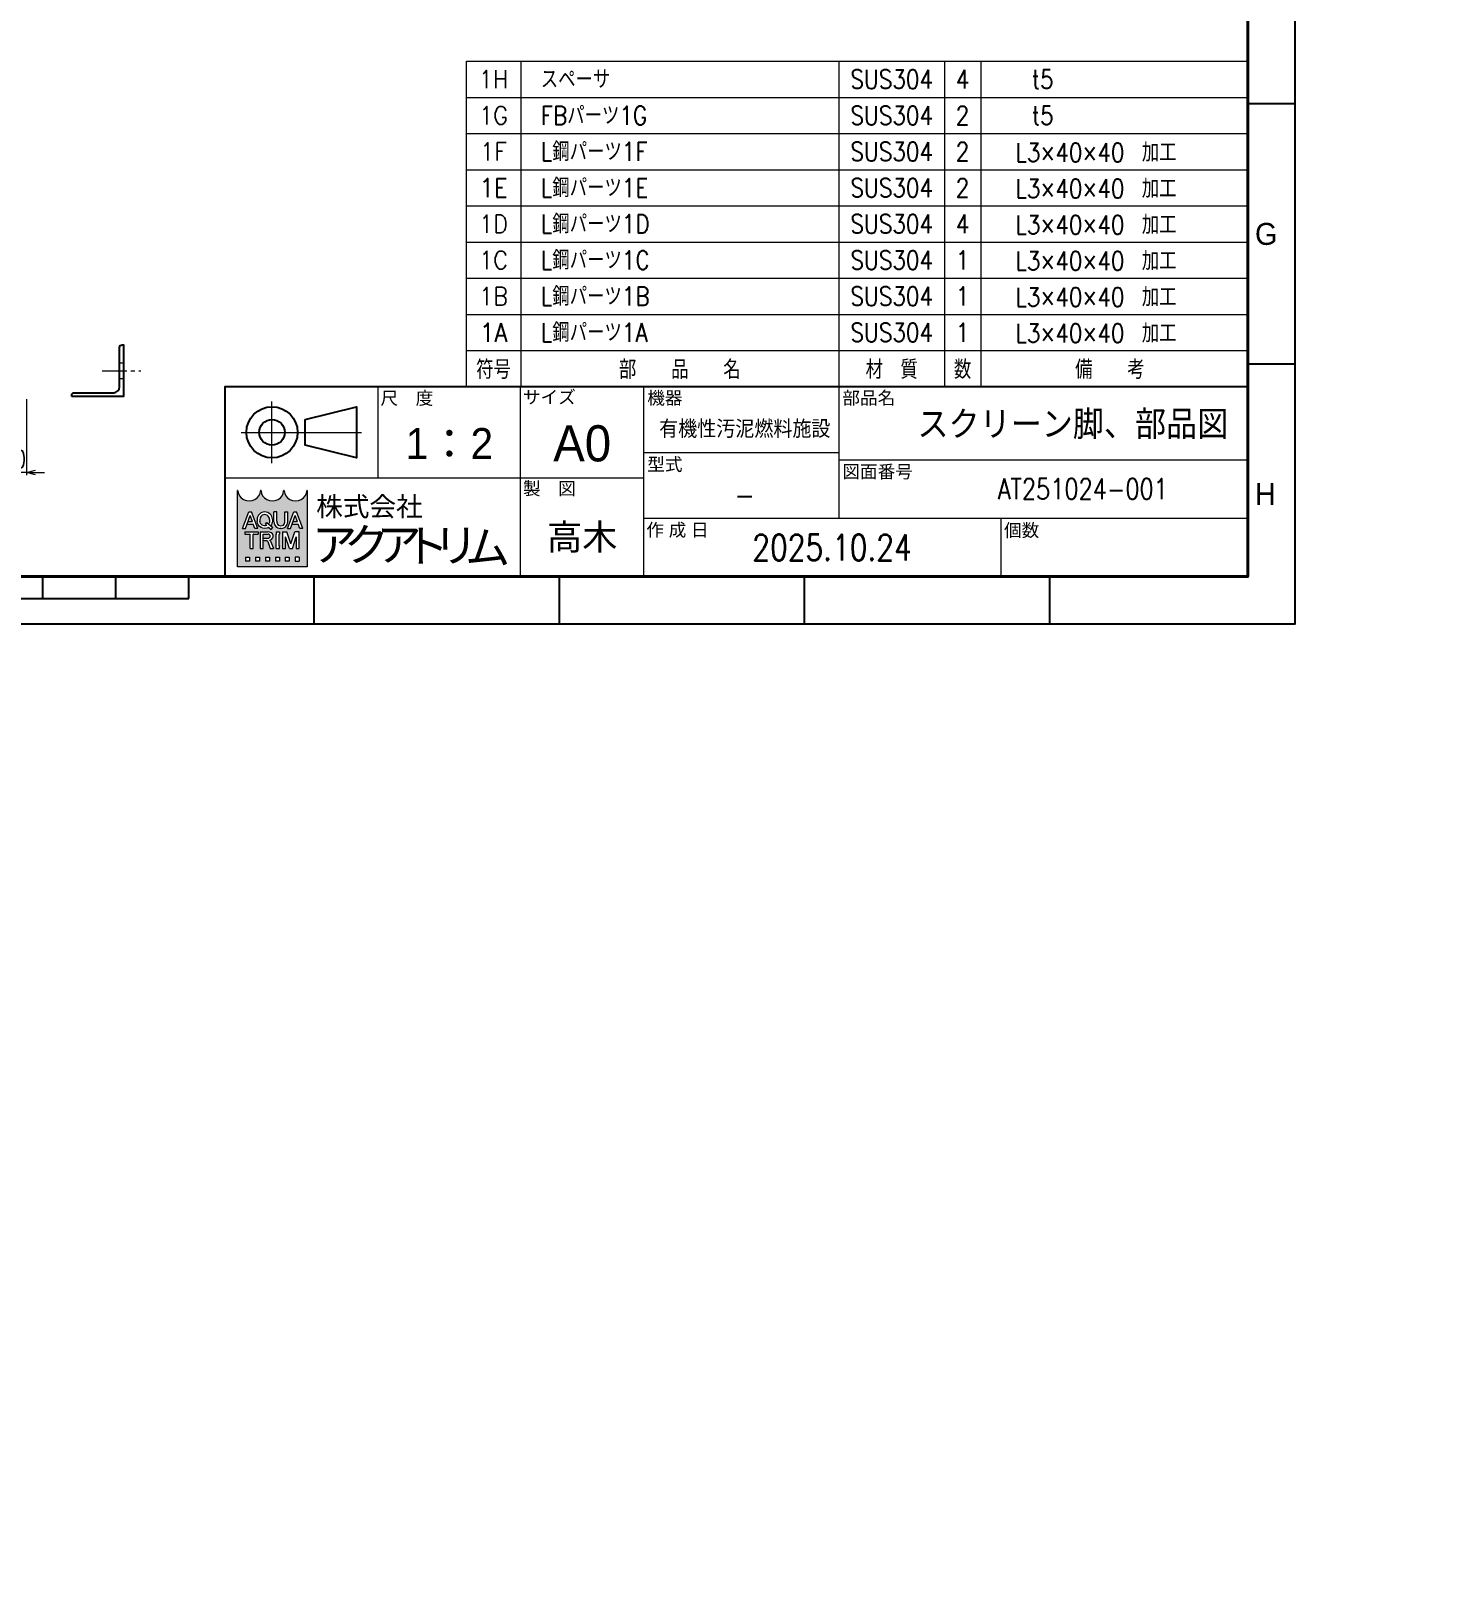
# Model space of a CAD drawing. Header units: millimetres. Extents: x 0 to 10987, y 0 to 7892.
# Drawn here: x 5423 to 6512, y 0 to 1196 of the extents above; entities that cross this region are included whole.
import ezdxf
from ezdxf import colors
from ezdxf.entities.mleader import LeaderData, LeaderLine
from ezdxf.enums import TextEntityAlignment as Align
from ezdxf.math import Vec2, Vec3

# ---------------------------------------------------------------- set-up
doc = ezdxf.new("R2010")
doc.units = ezdxf.units.MM
doc.linetypes.add('CENTER2', pattern=[28.574999999999996, 19.05, -3.174999999999999, 3.174999999999999, -3.174999999999999])
doc.linetypes.add('HIDDEN2', pattern=[4.7624999999999975, 3.174999999999999, -1.587499999999999])
for name, color, linetype, lineweight in [('01_外形線', 7, 'Continuous', 25), ('02_細線', 5, 'Continuous', 13), ('03_かくれ線', 6, 'HIDDEN2', 13), ('04_中心線', 1, 'CENTER2', 9), ('07_寸法線', 3, 'Continuous', 9), ('99_図枠', 7, 'Continuous', 40)]:
    doc.layers.add(name, color=color, linetype=linetype, lineweight=lineweight)
doc.styles.add('KSS_TXT', font='txt.shx', dxfattribs={"bigfont": 'extfont2.shx'})
doc.styles.add('MS_G', font='MS Gothic.ttf')
doc.styles.get("Standard").update_dxf_attribs({"font": 'arial.ttf'})
doc.styles.add('寸法用', font='simplex.shx', dxfattribs={"width": 0.8, "bigfont": '@extfont2.shx'})
doc.styles.add('表題用', font='MS PGothic.ttf')
doc.dimstyles.new('機械製図用', dxfattribs={"dimtxt": 3.5, "dimasz": 3.5, "dimexe": 2, "dimexo": 0, "dimgap": 1.199999999999999, "dimtad": 1, "dimdsep": 46, "dimtxsty": '寸法用', "dimblk": 'OPEN30', "dimcen": 0, "dimclrd": 256, "dimclre": 256, "dimclrt": 7, "dimazin": 2, "dimtm": 1e-09, "dimtfac": 0.75, "dimtmove": 0, "dimatfit": 3, "dimldrblk": 'OPEN30', "dimfxl": 1, "dimlwd": -1, "dimlwe": -1, "dimarcsym": 0})

# ---------------------------------------------------------------- blocks, each defined once
blk = doc.blocks.new('_TagCircle')
at = {"color": 0, "linetype": 'ByBlock', "lineweight": -2, "transparency": 16777216}
blk.add_circle((0, 0), 4, dxfattribs=at)
at = {"color": 0, "transparency": 16777216, "style": '寸法用'}
blk.add_attdef('タグ番号', text='', height=3, dxfattribs=at).set_placement((0, -1.5), align=Align.CENTER)
blk = doc.blocks.new('_None')
blk = doc.blocks.new('_Open30')
at = {"color": 0, "linetype": 'ByBlock', "lineweight": -2}
for p, q in [((-1, 0.26794919), (0, 0)), ((0, 0), (-1, -0.26794919)), ((0, 0), (-1, 0))]:
    blk.add_line(p, q, dxfattribs=at)
blk = doc.blocks.new('*D313')
at = {"layer": '07_寸法線', "transparency": 16777216}
for p, q in [((5399.648407865789, 920.932636308979), (5399.648407865789, 851.6021807563925)), ((5419.648407865778, 910.432636308979), (5419.648407865778, 851.6021807563925)), ((5392.648407865789, 853.6021807563925), (5385.648407865789, 853.6021807563925)), ((5419.648407865778, 853.6021807563925), (5399.648407865789, 853.6021807563925)), ((5426.648407865778, 853.6021807563925), (5433.648407865778, 853.6021807563925))]:
    blk.add_line(p, q, dxfattribs=at)
at = {"layer": 'Defpoints', "color": 0, "transparency": 16777216}
for p in [(5399.648407865789, 922.932636308979), (5419.648407865778, 912.432636308979), (5399.648407865789, 853.6021807563925)]:
    blk.add_point(p, dxfattribs=at)
at = {"layer": '07_寸法線', "transparency": 16777216, "xscale": 7, "yscale": 7, "zscale": 7}
blk.add_blockref('_Open30', (5399.648407865789, 853.6021807563925), dxfattribs=at)
at = {"layer": '07_寸法線', "transparency": 16777216, "xscale": 7, "yscale": 7, "zscale": 7, "rotation": 180}
blk.add_blockref('_Open30', (5419.648407865778, 853.6021807563925), dxfattribs=at)
at = {"layer": '07_寸法線', "color": 7, "transparency": 16777216, "insert": (5409.727369059692, 863.9865584892364), "char_height": 14, "attachment_point": 5, "style": '寸法用'}
blk.add_mtext('20', dxfattribs=at)

msp = doc.modelspace()

# ---------------------------------------------------------------- hatches: boundary and pattern name
at = {"layer": '99_図枠', "lineweight": 5}
h = msp.add_hatch(color=256, dxfattribs=at)
h.dxf.hatch_style = 1
edge = h.paths.add_edge_path()
edge.add_arc((5636.90650000409, 839.4126616483827), 0.2561589359989651, 90, 180)
edge.add_ellipse((5627.940937244126, 839.4126616483827), major_axis=(-8.709403823964816, 0), ratio=0.8823529411764706, start_angle=360, end_angle=540, ccw=False)
edge.add_arc((5618.975374484162, 839.4126616483827), 0.2561589359989651, 3.187317984128254, 180.000000000026)
edge.add_ellipse((5610.009811724198, 839.4126616483827), major_axis=(-8.709403823964816, 0), ratio=0.8823529411764706, start_angle=360, end_angle=540, ccw=False)
edge.add_arc((5601.044248964234, 839.4126616483827), 0.2561589359989651, 3.187317984128254, 180)
edge.add_ellipse((5592.07868620427, 839.4126616483827), major_axis=(-8.709403823964816, 0), ratio=0.8823529411764706, start_angle=360, end_angle=540, ccw=False)
edge.add_arc((5583.113123444309, 839.4126616483827), 0.2561589359989652, 3.187317984128254, 90)
edge.add_line((5583.113123444309, 839.6688205843839), (5583.113123444309, 780.4961063686233))
edge.add_line((5583.113123444309, 780.4961063686223), (5636.90650000409, 780.4961063686223))
edge.add_line((5636.90650000409, 780.4961063686223), (5636.90650000409, 839.6688205843811))
h.paths.add_polyline_path([(5591.787367211691, 823.0660786348908), (5593.911234584964, 823.0660786348908), (5598.740956426303, 810.3196099795805), (5598.740956426303, 810.2581318349421), (5596.441619351212, 810.2581318349421), (5595.239256867993, 813.6347562543542), (5590.510576715864, 813.6347562543542), (5591.203804184064, 815.5815641679455), (5594.546029399789, 815.5815641679455), (5592.849300898328, 820.3465289527794), (5589.256982445448, 810.2581318349421), (5586.957645370352, 810.2581318349421), (5586.957645370352, 810.3196099795805)], flags=16)
edge = h.paths.add_edge_path(flags=16)
edge.add_ellipse((5604.086326928751, 817.4305820429126), major_axis=(-5.8916555279762, 0), ratio=0.9565217391304344, start_angle=180, end_angle=360, ccw=False)
edge.add_line((5609.977982456723, 817.4305820429126), (5609.977982456723, 815.8936284269184))
edge.add_ellipse((5604.086326928751, 815.8936284269203), major_axis=(-5.8916555279762, 0), ratio=0.9565217391304344, start_angle=142.105255317713, end_angle=180, ccw=False)
edge.add_line((5608.735670478105, 812.4322341692659), (5607.08494549874, 813.7924499727915))
edge.add_ellipse((5604.086326928751, 816.0443474345357), major_axis=(3.75679118758396, 0), ratio=0.9950358206786508, start_angle=-37.0427632869818, end_angle=0)
edge.add_line((5607.843113400239, 816.0442023172891), (5607.843113400239, 817.2798630352972))
edge.add_ellipse((5604.086326928751, 817.2798630352972), major_axis=(3.75678647149081, 0), ratio=0.994718262525732, start_angle=360, end_angle=540)
edge.add_line((5600.329540457256, 817.2798630352972), (5600.329540457256, 816.0442156931658))
edge.add_ellipse((5604.086326928751, 816.0443474345357), major_axis=(3.75679118758396, 0), ratio=0.9950358206786508, start_angle=-180, end_angle=-65.75794872216291)
edge.add_line((5605.628836683456, 812.6358386605589), (5604.582882179129, 813.6538028480982))
edge.add_line((5604.582882179129, 813.6538028480954), (5605.717527369743, 814.8586380185934))
edge.add_line((5605.717527369743, 814.858638018597), (5610.461751305629, 810.9493445543822))
edge.add_line((5610.461751305629, 810.9493445543794), (5608.979225238658, 809.3751083425259))
edge.add_line((5608.979225238654, 809.3751083425286), (5607.198273898088, 811.1084004474424))
edge.add_ellipse((5604.086326928751, 815.8936284269203), major_axis=(-5.8916555279762, 0), ratio=0.9565217391304344, start_angle=0, end_angle=121.88362473889401, ccw=False)
edge.add_line((5598.194671400772, 815.8936284269203), (5598.194671400772, 817.4305820429145))
h.paths.add_polyline_path([(5599.121921213162, 807.6965424749524), (5599.121921213162, 805.9034299229588), (5595.279537173181, 805.9034299229588, 0.4142135623730951), (5595.02337823718, 805.6472709869613), (5595.02337823718, 794.8885956750037), (5592.717947813191, 794.8885956750037), (5592.717947813191, 805.6472709869613, 0.4142135623730951), (5592.46178887719, 805.9034299229588), (5588.619404837205, 805.9034299229588), (5588.619404837205, 807.6965424749524)], flags=16)
edge = h.paths.add_edge_path(flags=16)
edge.add_line((5600.581985528792, 807.6965424749524), (5606.473641056768, 807.6965424749524))
edge.add_ellipse((5606.473641056768, 804.3273046312515), major_axis=(-4.13494587587903, 8e-16), ratio=0.8148203011203055, start_angle=111.3869747349855, end_angle=270, ccw=False)
edge.add_arc((5607.10774569256, 799.7612490330121), 1.674818033710892, 22.272952259934925, 58.5531130129101, ccw=False)
edge.add_line((5608.657603452484, 800.3960374781182), (5610.864745868646, 794.9910592494052))
edge.add_line((5610.864745868646, 794.9910592494034), (5610.864745868646, 794.8885956750028))
edge.add_line((5610.864745868646, 794.8885956750037), (5608.380004189457, 794.8885956750037))
edge.add_line((5608.380004189457, 794.8885956750037), (5606.430138952128, 800.3160771502762))
edge.add_arc((5605.479633631319, 799.933431043557), 1.02463574399587, 21.92829786654815, 90)
edge.add_line((5605.479633631319, 800.9580667875507), (5602.964263633581, 800.9580667875507))
edge.add_line((5602.964263633581, 800.9580667875507), (5602.964263633581, 802.7511793395452))
edge.add_line((5602.964263633581, 802.7511793395443), (5606.781031779967, 802.7511793395443))
edge.add_arc((5606.726073325408, 804.3273046312515), 1.577083183248922, 271.9970571044072, 448.0029428955928)
edge.add_line((5606.781031779967, 805.9034299229588), (5602.88741595278, 805.9034299229588))
edge.add_line((5602.887415952784, 805.9034299229588), (5602.887415952784, 794.8885956750028))
edge.add_line((5602.887415952784, 794.8885956750037), (5600.581985528795, 794.8885956750037))
edge.add_line((5600.581985528792, 794.8885956750037), (5600.581985528792, 807.6965424749533))
h.paths.add_polyline_path([(5611.162103796298, 823.0660786348908), (5613.46753422029, 823.0660786348908), (5613.46753422029, 815.8936284269203, 0.175030561155744), (5614.484553857248, 812.9580897663564, 0.2571496110314638), (5618.598329047305, 812.9580897663564, 0.1750305611562702), (5619.615348684263, 815.8936284269275), (5619.615348684263, 823.0660786348908), (5621.920779108255, 823.0660786348908), (5621.920779108255, 815.4302308445494, -0.3793912406243967), (5616.925679856278, 810.2581318349421), (5616.157203048275, 810.2581318349421, -0.3793912406243716), (5611.162103796298, 815.4302308445494)], flags=16)
h.paths.add_polyline_path([(5612.807321822518, 807.6965424749524), (5615.625070118509, 807.6965424749524), (5615.625070118509, 805.9034299229588, 0.4142135623730951), (5615.368911182508, 805.6472709869613), (5615.368911182508, 796.9378671629947, 0.4142135623730951), (5615.625070118509, 796.6817082269972), (5615.625070118509, 794.8885956750037), (5612.807321822518, 794.8885956750037), (5612.807321822518, 796.6817082269972, 0.4142135623730951), (5613.063480758519, 796.9378671629947), (5613.063480758519, 805.6472709869613, 0.4142135623730951), (5612.807321822518, 805.9034299229588)], flags=16)
h.paths.add_polyline_path([(5617.932996667456, 807.6965424749524), (5621.278327182197, 807.6965424749524), (5624.33697006743, 798.3943329620906), (5627.395612952663, 807.6965424749524), (5630.743066371473, 807.6965424749524), (5630.743066371473, 794.8885956750037), (5628.437635947485, 794.8885956750037), (5628.437635947485, 803.8541584349678), (5625.489685279426, 794.8885956750037), (5623.184254855434, 794.8885956750037), (5620.236304187376, 803.8541584349678), (5620.238427091448, 794.8885956750037), (5617.932996667456, 794.8885956750037)], flags=16)
h.paths.add_polyline_path([(5626.62070673543, 823.0660786348908), (5628.744574108703, 823.0660786348908), (5633.574295950042, 810.3196099795805), (5633.574295950042, 810.2581318349421), (5631.27495887495, 810.2581318349421), (5630.072596391728, 813.6347562543542), (5625.343916239603, 813.6347562543542), (5626.037143707803, 815.5815641679455), (5629.379368923524, 815.5815641679455), (5627.682640422063, 820.3465289527794), (5624.090321969183, 810.2581318349421), (5621.790984894087, 810.2581318349421), (5621.790984894087, 810.3196099795805)], flags=16)
h.paths.add_polyline_path([(5589.260937908282, 788.1808744485916), (5592.334845140267, 788.1808744485916), (5592.334845140267, 785.1069672166032), (5589.260937908282, 785.1069672166032)], flags=16)
h.paths.add_polyline_path([(5596.945705988252, 788.1808744485916), (5600.019613220236, 788.1808744485916), (5600.019613220236, 785.1069672166032), (5596.945705988252, 785.1069672166032)], flags=16)
h.paths.add_polyline_path([(5604.630474068217, 788.1808744485916), (5607.704381300209, 788.1808744485916), (5607.704381300209, 785.1069672166032), (5604.630474068217, 785.1069672166032)], flags=16)
h.paths.add_polyline_path([(5612.315242148186, 788.1808744485916), (5615.389149380178, 788.1808744485916), (5615.389149380178, 785.1069672166032), (5612.315242148186, 785.1069672166032)], flags=16)
h.paths.add_polyline_path([(5620.000010228156, 788.1808744485916), (5623.073917460144, 788.1808744485916), (5623.073917460144, 785.1069672166032), (5620.000010228156, 785.1069672166032)], flags=16)
h.paths.add_polyline_path([(5627.684778308125, 788.1808744485916), (5630.758685540113, 788.1808744485916), (5630.758685540113, 785.1069672166032), (5627.684778308125, 785.1069672166032)], flags=16)

# ---------------------------------------------------------------- linework, layer by layer
at = {"layer": '01_外形線'}
msp.add_lwpolyline([(5454.64840786577, 912.432636308979), (5454.64840786577, 913.432636308979, -0.4142135623730951), (5456.64840786577, 915.432636308979), (5487.14840786577, 915.432636308979, 0.4142135623730951), (5491.64840786577, 919.932636308979), (5491.64840786577, 950.432636308979, -0.4142135623730951), (5493.64840786577, 952.432636308979), (5494.64840786577, 952.432636308979), (5494.64840786577, 912.432636308979)], format="xyb", close=True, dxfattribs=at)
at = {"layer": '02_細線'}
for p, q in [((5760.254221049097, 920.0699831893785), (5760.254221049097, 1172.044260998611)), ((5760.254221049097, 1172.044260998611), (6365.078213348646, 1172.044260998611)), ((5802.249930522627, 1172.044260998611), (5802.249930522627, 920.0699831893785)), ((6048.586682130521, 1172.044260998611), (6048.586682130521, 920.0699831893785)), ((6130.354793403625, 1172.044260998611), (6130.354793403625, 920.0699831893785)), ((6158.351933052647, 1172.044260998611), (6158.351933052647, 920.0699831893785)), ((5760.254221049097, 1144.047119354048), (6365.078213348646, 1144.047119354048)), ((5760.254221049097, 1116.049977709501), (6365.078213348646, 1116.049977709501)), ((5760.254221049097, 1088.052836064938), (6365.078213348646, 1088.052836064938)), ((5760.254221049097, 1060.055694420377), (6365.078213348646, 1060.055694420377)), ((5760.254221049097, 1032.058552775814), (6365.078213348646, 1032.058552775814)), ((5760.254221049097, 1004.061411131267), (6365.078213348646, 1004.061411131267)), ((5760.254221049097, 976.0642694867042), (6365.078213348646, 976.0642694867042)), ((5760.254221049097, 948.0671278421419), (6365.078213348646, 948.0671278421419))]:
    msp.add_line(p, q, dxfattribs=at)
at = {"layer": '03_かくれ線', "ltscale": 3}
for p, q in [((5491.64840786577, 938.4326363089863), (5494.64840786577, 938.4326363089863)), ((5491.64840786577, 926.4326363089863), (5494.64840786577, 926.4326363089863))]:
    msp.add_line(p, q, dxfattribs=at)
at = {"layer": '04_中心線'}
msp.add_line((5478.148407865767, 932.4326363089863), (5508.148407865767, 932.4326363089863), dxfattribs=at)
at = {"layer": '99_図枠', "lineweight": 25}
for p, q in [((6401.849641919922, 1139.03394033135), (6365.078213348646, 1139.03394033135)), ((6401.849641919922, 937.6233903321645), (6365.078213348646, 937.6233903321645)), ((5432.271927638129, 756.0128403328981), (5432.271927638129, 772.984268904258)), ((5488.843356209327, 756.0128403328981), (5488.843356209327, 772.984268904258)), ((5545.414784780529, 756.0128403328981), (5545.414784780529, 772.984268904258)), ((5642.321641922994, 736.3772403264684), (5642.321641922994, 772.984268904258)), ((5832.203641922224, 736.2128403329789), (5832.203641922224, 772.984268904258)), ((5832.203641922224, 736.3772403264684), (5832.203641922224, 772.984268904258)), ((6022.085641921458, 736.3772403264684), (6022.085641921458, 772.984268904258)), ((6211.967641920692, 736.3772403264684), (6211.967641920692, 772.984268904258)), ((4979.700499068527, 756.0128403328981), (5545.414784780529, 756.0128403328981))]:
    msp.add_line(p, q, dxfattribs=at)
at = {"layer": '99_図枠', "lineweight": 13}
for p, q in [((5691.878213351363, 849.3556974753756), (5691.878213351363, 920.069983189378)), ((5802.192499065204, 772.984268904258), (5802.192499065204, 920.069983189378)), ((5897.506784779045, 772.984268904258), (5897.506784779045, 920.069983189378)), ((6048.554387076318, 920.069983189378), (6048.554387076318, 818.2414117612188)), ((5609.708213351696, 860.9528403324748), (5609.708213351696, 908.4728403322824)), ((5585.948213351792, 884.712840332375), (5679.008213351415, 884.712840332375)), ((5897.506784779045, 869.1556974752984), (6048.554387076318, 869.1556974752984)), ((6048.554387076318, 863.4985546181761), (6365.078213348646, 863.4985546181761)), ((5897.506784779045, 849.3556974753756), (5573.078213351844, 849.3556974753756)), ((5897.506784779045, 818.2414117612188), (6365.078213348646, 818.2414117612188)), ((6174.049641920803, 818.2414117612188), (6174.049641920803, 772.984268904258))]:
    msp.add_line(p, q, dxfattribs=at)
at = {"layer": '99_図枠', "lineweight": 5}
for p, q in [((5583.113123444309, 780.4961063686223), (5583.113123444309, 839.6688205843839)), ((5636.90650000409, 839.6688205843839), (5636.90650000409, 780.4961063686223)), ((5586.957645370352, 810.3196099795805), (5591.787367211691, 823.0660786348908)), ((5589.256982445448, 810.2581318349421), (5592.849300898328, 820.3465289527794)), ((5590.510576715864, 813.6347562543542), (5591.203804184064, 815.5815641679455)), ((5590.510576715864, 813.6347562543542), (5595.239256867993, 813.6347562543542)), ((5591.203804184064, 815.5815641679455), (5594.546029399789, 815.5815641679455)), ((5591.787367211691, 823.0660786348908), (5593.911234584964, 823.0660786348908)), ((5594.546029399789, 815.5815641679455), (5592.849300898328, 820.3465289527794)), ((5598.740956426303, 810.3196099795805), (5593.911234584964, 823.0660786348908)), ((5596.441619351212, 810.2581318349421), (5595.239256867993, 813.6347562543542)), ((5598.194671400772, 817.4305820429126), (5598.194671400772, 815.8936284269203)), ((5600.329540457256, 817.2798630352972), (5600.329540457256, 816.050300142504)), ((5604.582882179129, 813.6538028480954), (5605.717527369743, 814.858638018597)), ((5604.582882179129, 813.6538028480954), (5605.628836683456, 812.6358386605589)), ((5605.717527369743, 814.858638018597), (5610.461751305629, 810.9493445543794)), ((5607.08494549874, 813.7924499727906), (5608.735670478105, 812.4322341692659)), ((5607.843113400239, 817.2798630352972), (5607.843113400239, 816.050300142504)), ((5609.977982456723, 817.4305820429126), (5609.977982456723, 815.8936284269203)), ((5611.162103796298, 815.4302308445494), (5611.162103796298, 823.0660786348908)), ((5613.46753422029, 823.0660786348908), (5611.162103796298, 823.0660786348908)), ((5613.46753422029, 815.8936284269203), (5613.46753422029, 823.0660786348908)), ((5619.615348684263, 815.8936284269203), (5619.615348684263, 823.0660786348908)), ((5619.615348684263, 823.0660786348908), (5621.920779108255, 823.0660786348908)), ((5621.790984894087, 810.3196099795805), (5626.62070673543, 823.0660786348908)), ((5621.920779108255, 815.4302308445494), (5621.920779108255, 823.0660786348908)), ((5624.090321969183, 810.2581318349421), (5627.682640422063, 820.3465289527794)), ((5625.343916239603, 813.6347562543542), (5626.037143707803, 815.5815641679455)), ((5625.343916239603, 813.6347562543542), (5630.072596391728, 813.6347562543542)), ((5626.037143707803, 815.5815641679455), (5629.379368923524, 815.5815641679455)), ((5626.62070673543, 823.0660786348908), (5628.744574108703, 823.0660786348908)), ((5629.379368923524, 815.5815641679455), (5627.682640422063, 820.3465289527794)), ((5633.574295950042, 810.3196099795805), (5628.744574108703, 823.0660786348908)), ((5631.27495887495, 810.2581318349421), (5630.072596391728, 813.6347562543542)), ((5586.957645370352, 810.2581318349421), (5586.957645370352, 810.3196099795805)), ((5586.957645370352, 810.3196099795805), (5586.957645370352, 810.3196099795805)), ((5586.957645370352, 810.2581318349421), (5586.957645370352, 810.3196099795805)), ((5586.957645370352, 810.2581318349421), (5589.256982445448, 810.2581318349421)), ((5588.619404837205, 807.6965424749524), (5599.121921213162, 807.6965424749524)), ((5588.619404837205, 807.6965424749524), (5588.619404837205, 805.9034299229588)), ((5588.619404837205, 805.9034299229588), (5592.46178887719, 805.9034299229588)), ((5592.717947813191, 794.8885956750037), (5592.717947813191, 805.6472709869613)), ((5595.02337823718, 794.8885956750037), (5595.02337823718, 805.6472709869613)), ((5595.279537173181, 805.9034299229588), (5599.121921213162, 805.9034299229588)), ((5598.740956426303, 810.2581318349421), (5596.441619351212, 810.2581318349421)), ((5598.740956426303, 810.2581318349421), (5598.740956426303, 810.3196099795805)), ((5599.121921213162, 807.6965424749524), (5599.121921213162, 805.9034299229588)), ((5600.581985528792, 807.6965424749524), (5600.581985528792, 794.8885956750037)), ((5600.581985528792, 807.6965424749524), (5606.473641056768, 807.6965424749524)), ((5602.887415952784, 794.8885956750037), (5602.887415952784, 805.9034299229588)), ((5602.887415952784, 805.9034299229588), (5606.781031779967, 805.9034299229588)), ((5602.964263633581, 800.9580667875507), (5602.964263633581, 802.7511793395443)), ((5602.964263633581, 802.7511793395443), (5606.781031779967, 802.7511793395443)), ((5607.198273898091, 811.1084004474415), (5608.979225238654, 809.3751083425286)), ((5608.979225238654, 809.3751083425286), (5610.461751305629, 810.9493445543794)), ((5612.807321822518, 807.6965424749524), (5615.625070118509, 807.6965424749524)), ((5612.807321822518, 807.6965424749524), (5612.807321822518, 805.9034299229588)), ((5613.063480758519, 796.9378671629947), (5613.063480758519, 805.6472709869613)), ((5615.368911182508, 796.9378671629947), (5615.368911182508, 805.6472709869613)), ((5615.625070118509, 807.6965424749524), (5615.625070118509, 805.9034299229588)), ((5616.925679856275, 810.2581318349421), (5616.157203048278, 810.2581318349421)), ((5617.932996667456, 807.6965424749524), (5617.932996667456, 794.8885956750037)), ((5617.932996667456, 807.6965424749524), (5621.278327182197, 807.6965424749524)), ((5620.238427091448, 794.8885956750037), (5620.236304187376, 803.8541584349678)), ((5623.184254855434, 794.8885956750037), (5620.236304187376, 803.8541584349678)), ((5624.33697006743, 798.3943329620906), (5621.278327182197, 807.6965424749524)), ((5621.790984894087, 810.2581318349421), (5621.790984894087, 810.3196099795805)), ((5621.790984894087, 810.3196099795805), (5621.790984894087, 810.3196099795805)), ((5621.790984894087, 810.2581318349421), (5621.790984894087, 810.3196099795805)), ((5621.790984894087, 810.2581318349421), (5624.090321969183, 810.2581318349421)), ((5624.33697006743, 798.3943329620906), (5627.395612952663, 807.6965424749524)), ((5625.489685279426, 794.8885956750037), (5628.437635947485, 803.8541584349678)), ((5630.743066371473, 807.6965424749524), (5627.395612952663, 807.6965424749524)), ((5628.437635947485, 803.8541584349678), (5628.437635947485, 794.8885956750037)), ((5630.743066371473, 794.8885956750037), (5630.743066371473, 807.6965424749524)), ((5633.574295950042, 810.2581318349421), (5631.27495887495, 810.2581318349421)), ((5633.574295950042, 810.2581318349421), (5633.574295950042, 810.3196099795805)), ((5592.717947813191, 794.8885956750037), (5595.02337823718, 794.8885956750037)), ((5600.581985528792, 794.8885956750037), (5602.887415952784, 794.8885956750037)), ((5602.964263633581, 800.9580667875507), (5605.479633631319, 800.9580667875507)), ((5606.430138952128, 800.3160771502753), (5608.380004189457, 794.8885956750037)), ((5608.380004189457, 794.8885956750037), (5610.864745868646, 794.8885956750037)), ((5608.657603452484, 800.3960374781182), (5610.864745868646, 794.9910592494034)), ((5610.864745868646, 794.9910592494034), (5610.864745868646, 794.8885956750037)), ((5612.807321822518, 794.8885956750037), (5612.807321822518, 796.6817082269972)), ((5612.807321822518, 794.8885956750037), (5615.625070118509, 794.8885956750037)), ((5615.625070118509, 794.8885956750037), (5615.625070118509, 796.6817082269972)), ((5617.932996667456, 794.8885956750037), (5620.238427091448, 794.8885956750037)), ((5623.184254855434, 794.8885956750037), (5625.489685279426, 794.8885956750037)), ((5628.437635947485, 794.8885956750037), (5630.743066371473, 794.8885956750037)), ((5636.90650000409, 780.4961063686223), (5583.113123444309, 780.4961063686223)), ((5589.260937908282, 788.1808744485916), (5592.334845140267, 788.1808744485916)), ((5589.260937908282, 788.1808744485916), (5589.260937908282, 785.1069672166032)), ((5592.334845140267, 785.1069672166032), (5589.260937908282, 785.1069672166032)), ((5592.334845140267, 788.1808744485916), (5592.334845140267, 785.1069672166032)), ((5596.945705988252, 788.1808744485916), (5600.019613220236, 788.1808744485916)), ((5596.945705988252, 788.1808744485916), (5596.945705988252, 785.1069672166032)), ((5600.019613220236, 785.1069672166032), (5596.945705988252, 785.1069672166032)), ((5600.019613220236, 788.1808744485916), (5600.019613220236, 785.1069672166032)), ((5604.630474068217, 788.1808744485916), (5607.704381300209, 788.1808744485916)), ((5604.630474068217, 788.1808744485916), (5604.630474068217, 785.1069672166032)), ((5607.704381300209, 785.1069672166032), (5604.630474068217, 785.1069672166032)), ((5607.704381300209, 788.1808744485916), (5607.704381300209, 785.1069672166032)), ((5612.315242148186, 788.1808744485916), (5615.389149380178, 788.1808744485916)), ((5612.315242148186, 788.1808744485916), (5612.315242148186, 785.1069672166032)), ((5615.389149380178, 785.1069672166032), (5612.315242148186, 785.1069672166032)), ((5615.389149380178, 788.1808744485916), (5615.389149380178, 785.1069672166032)), ((5620.000010228156, 788.1808744485916), (5623.073917460144, 788.1808744485916)), ((5620.000010228156, 788.1808744485916), (5620.000010228156, 785.1069672166032)), ((5623.073917460144, 785.1069672166032), (5620.000010228156, 785.1069672166032)), ((5623.073917460144, 788.1808744485916), (5623.073917460144, 785.1069672166032)), ((5630.758685540113, 788.1808744485916), (5627.684778308125, 788.1808744485916)), ((5627.684778308125, 788.1808744485916), (5627.684778308125, 785.1069672166032)), ((5627.684778308125, 785.1069672166032), (5630.758685540113, 785.1069672166032)), ((5630.758685540113, 788.1808744485916), (5630.758685540113, 785.1069672166032))]:
    msp.add_line(p, q, dxfattribs=at)
at = {"layer": '99_図枠'}
msp.add_lwpolyline([(4233.466784785829, 772.984268904258), (6365.078213348646, 772.984268904258), (6365.078213348646, 2310.725811755185), (4233.466784785829, 2310.725811755185)], close=True, dxfattribs=at)
at = {"layer": '99_図枠', "lineweight": 25}
msp.add_lwpolyline([(5573.078213351844, 772.984268904258), (6365.078213348646, 772.984268904258), (6365.078213348646, 920.069983189378), (5573.078213351844, 920.069983189378)], close=True, dxfattribs=at)
msp.add_lwpolyline([(5635.448213351592, 894.6128403323364), (5675.048213351434, 904.5128403322979), (5675.048213351434, 864.9128403324594), (5635.448213351592, 874.8128403324172), (5635.448213351592, 894.6128403323364)], dxfattribs=at)
for radius in [19.79999999992, 9.89999999996]:
    msp.add_circle((5609.708213351696, 884.712840332375), radius, dxfattribs=at)
at = {"layer": '99_図枠', "lineweight": 5}
for centre, radius, start, end in [((5583.113123444309, 839.4126616483827), 0.2561589359989651, 0, 90), ((5601.044248964234, 839.4126616483827), 0.2561589359989651, 0, 180), ((5601.044248964234, 839.4126616483827), 0.2561589359989651, 0, 90), ((5618.975374484162, 839.4126616483827), 0.2561589359989651, 0, 180), ((5636.90650000409, 839.4126616483827), 0.2561589359989651, 90, 180), ((5616.5772477354, 815.6619296357367), 5.420098542558597, 182.4500309922622, 265.5552572885243), ((5618.040486225098, 815.8339882322962), 4.573340900382641, 179.2527938813873, 218.9645718468742), ((5616.541441452275, 816.6930244561572), 4.263862534800127, 241.1577278083222, 298.8422721916778), ((5616.505635169153, 815.6619296357367), 5.420098542558597, 274.4447427114757, 357.5499690077377), ((5615.042396679455, 815.8339882322962), 4.573340900382127, 321.0354281531248, 0.7472061186126782), ((5592.46178887719, 805.6472709869613), 0.2561589359989651, 0, 90), ((5595.279537173181, 805.6472709869613), 0.2561589359989651, 90, 180), ((5606.726073325408, 804.3273046312515), 1.577083183248922, 271.9970571043541, 88.00294289554164), ((5607.10774569256, 799.7612490330121), 1.67481803371092, 22.27295225999656, 58.55311301286346), ((5612.807321822518, 805.6472709869613), 0.2561589359989651, 0, 90), ((5615.625070118509, 805.6472709869613), 0.2561589359989651, 90, 180), ((5605.479633631319, 799.933431043557), 1.02463574399586, 21.92829786656372, 90), ((5612.807321822518, 796.9378671629947), 0.2561589359989651, 270, 0), ((5615.625070118509, 796.9378671629947), 0.2561589359989651, 180, 270)]:
    msp.add_arc(centre, radius, start, end, dxfattribs=at)
for centre, major_axis, ratio, start_param, end_param in [((5592.07868620427, 839.4126616483827), (-8.709403823964816, 0), 0.8823529411764706, 6.283185307179585, 9.424777960769381), ((5610.009811724198, 839.4126616483827), (-8.709403823964816, 0), 0.8823529411764706, 6.283185307179585, 9.424777960769381), ((5627.940937244126, 839.4126616483827), (-8.709403823964816, 0), 0.8823529411764706, 6.283185307179585, 9.424777960769381), ((5604.086326928751, 817.4305820429126), (-5.8916555279762, 0), 0.9565217391304344, 3.141592653589793, 6.283185307179585), ((5604.086326928751, 817.2798630352972), (3.75678647149081, 0), 0.994718262525732, 6.283185307179585, 9.424777960769381), ((5606.473641056768, 804.3273046312515), (-4.13494587587903, 8e-16), 0.8148203011203053, 1.944069452961234, 4.712388980384689)]:
    msp.add_ellipse(centre, major_axis=major_axis, ratio=ratio, start_param=start_param, end_param=end_param, dxfattribs=at)
at = {"layer": '99_図枠', "lineweight": 5, "extrusion": (0, 0, -1)}
for centre, major_axis, ratio, start_param, end_param in [((5604.086326928751, 815.8936284269203), (-5.8916555279762, 0), 0.9565217391304344, 4.155914751220672, 6.283185307179585), ((5604.086326928751, 816.0443474345357), (3.756791187583959, 0), 0.9950358206786508, 7.430878021738926, 9.424777960769381), ((5604.086326928751, 816.0443474345357), (3.756791187583959, 0), 0.9950358206786508, 6.283185307179585, 6.929703490574294), ((5604.086326928751, 815.8936284269203), (-5.8916555279762, 0), 0.9565217391304344, 3.141592653589793, 3.802980717498314)]:
    msp.add_ellipse(centre, major_axis=major_axis, ratio=ratio, start_param=start_param, end_param=end_param, dxfattribs=at)
at = {"layer": 'Defpoints'}
msp.add_lwpolyline([(4123.265641919923, 736.3772403264684), (6401.849641919922, 736.3772403264684), (6401.849641919922, 2347.497240326464), (4123.265641919923, 2347.497240326464)], close=True, dxfattribs=at)

# ---------------------------------------------------------------- texts
for tag, height, style, width, p in [('1H', 13.99857157432914, '寸法用', 0.9, (5781.252075785862, 1158.045688672215)), ('SUS304', 14.4, 'KSS_TXT', 0.85, (6089.47073776706, 1158.045688672211)), ('4', 14.4, 'KSS_TXT', 0.85, (6144.353363228136, 1158.045688672211)), ('t5', 14.4, 'KSS_TXT', 0.85, (6206.359910666382, 1158.045691680441)), ('1G', 13.99857157432914, '寸法用', 0.9, (5781.252075785862, 1130.048547027667)), ('SUS304', 14.4, 'KSS_TXT', 0.85, (6089.47073776706, 1130.048547027663)), ('2', 14.4, 'KSS_TXT', 0.85, (6144.353363228136, 1130.048547027663)), ('t5', 14.4, 'KSS_TXT', 0.85, (6206.359910666382, 1130.048550035893)), ('1F', 13.99857157432914, '寸法用', 0.9, (5781.252075785862, 1102.051405383104)), ('SUS304', 14.4, 'KSS_TXT', 0.85, (6089.47073776706, 1102.051405383101)), ('2', 14.4, 'KSS_TXT', 0.85, (6144.353363228136, 1102.051405383101)), ('L3×40×40\u3000加工', 14.4, 'KSS_TXT', 0.85, (6247.604033947537, 1102.051408391331)), ('1E', 14.4, '寸法用', 0.9, (5781.252075785862, 1074.054263738542)), ('SUS304', 14.4, 'KSS_TXT', 0.85, (6089.47073776706, 1074.054263738542)), ('2', 14.4, 'KSS_TXT', 0.85, (6144.353363228136, 1074.054263738542)), ('L3×40×40\u3000加工', 14.4, 'KSS_TXT', 0.85, (6247.604033947537, 1074.054266746768)), ('1D', 13.99857157432914, '寸法用', 0.9, (5781.252075785862, 1046.057122093981)), ('SUS304', 14.4, 'KSS_TXT', 0.85, (6089.47073776706, 1046.057122093977)), ('4', 14.4, 'KSS_TXT', 0.85, (6144.353363228136, 1046.057122093977)), ('L3×40×40\u3000加工', 14.4, 'KSS_TXT', 0.85, (6247.604033947537, 1046.057125102208)), ('1C', 13.99857157432914, '寸法用', 0.9, (5781.252075785862, 1018.059980449433)), ('SUS304', 14.4, 'KSS_TXT', 0.85, (6089.47073776706, 1018.059980449429)), ('1', 14.4, 'KSS_TXT', 0.85, (6144.353363228136, 1018.059980449429)), ('L3×40×40\u3000加工', 14.4, 'KSS_TXT', 0.85, (6247.604033947537, 1018.059983457659)), ('1B', 13.99857157432914, '寸法用', 0.9, (5781.252075785862, 990.0628388048704)), ('SUS304', 14.4, 'KSS_TXT', 0.85, (6089.47073776706, 990.0628388048667)), ('1', 14.4, 'KSS_TXT', 0.85, (6144.353363228136, 990.0628388048667)), ('L3×40×40\u3000加工', 14.4, 'KSS_TXT', 0.85, (6247.604033947537, 990.0628418130968)), ('1A', 14.4, '寸法用', 0.9, (5781.252075785862, 962.065697160308)), ('SUS304', 14.4, 'KSS_TXT', 0.85, (6089.47073776706, 962.065697160308)), ('1', 14.4, 'KSS_TXT', 0.85, (6144.353363228136, 962.065697160308)), ('L3×40×40\u3000加工', 14.4, 'KSS_TXT', 0.85, (6247.604033947537, 962.0657001685345)), ('符号', 14.4, 'KSS_TXT', 0.85, (5781.252075785862, 934.0685555157747)), ('部\u3000\u3000品\u3000\u3000名', 14.4, 'KSS_TXT', 0.85, (5925.418306326585, 934.0685555157747)), ('材\u3000質', 14.4, 'KSS_TXT', 0.85, (6089.47073776706, 934.0685555157747)), ('数', 14.4, 'KSS_TXT', 0.85, (6144.353363228136, 934.0685555157747)), ('備\u3000\u3000考', 14.4, 'KSS_TXT', 0.85, (6258.429079988702, 934.0685555157747)), ('スクリーン脚、部品図', 19.6, '表題用', 0.9, (6229.707524873134, 891.7842689037775)), ('有機性汚泥燃料施設', 12, '表題用', 0.9, (5975.754924803037, 887.9725794274623)), ('AT251024-001', 16, '寸法用', 0.8, (6237.443847250353, 840.8699831896979)), ('-', 16, 'KSS_TXT', 0.9, (5975.722589770088, 836.1985546182573)), ('2025.10.24', 20, '寸法用', 0.8, (6043.278213349924, 795.612840332737))]:
    msp.add_attdef(tag, text='', height=height, dxfattribs=dict(style=style, width=width)).set_placement(p, align=Align.MIDDLE)
at = {"style": 'KSS_TXT', "width": 0.85}
for tag, p in [('スペーサ', (5817.785036810532, 1158.045688672211)), ('FBパーツ1G', (5817.785036810532, 1130.048547027663)), ('L鋼パーツ1F', (5817.785036810532, 1102.051405383101)), ('L鋼パーツ1E', (5817.785036810532, 1074.054263738542)), ('L鋼パーツ1D', (5817.785036810532, 1046.057122093977)), ('L鋼パーツ1C', (5817.785036810532, 1018.059980449429)), ('L鋼パーツ1B', (5817.785036810532, 990.0628388048667)), ('L鋼パーツ1A', (5817.785036810532, 962.065697160308))]:
    msp.add_attdef(tag, text='', height=14.4, dxfattribs=at).set_placement(p, align=Align.MIDDLE_LEFT)
at = {"style": '表題用'}
for tag, height, p in [('1：2', 24, (5747.035356208286, 876.2271260466969)), ('高木', 20, (5849.849641922126, 804.0985546184183))]:
    msp.add_attdef(tag, text='', height=height, dxfattribs=at).set_placement(p, align=Align.MIDDLE)
at = {"layer": '99_図枠', "lineweight": 13, "style": '表題用'}
for s, p in [('G', (6370.735356205765, 1038.328665331757)), ('H', (6370.735356205765, 836.9181153325717))]:
    msp.add_text(s, height=16.97142857136, dxfattribs=at).set_placement(p, align=Align.MIDDLE_LEFT)
at = {"layer": '99_図枠', "style": '表題用'}
for s, p in [('尺\u3000度', (5693.672288034821, 911.2130955150114)), ('サイズ', (5803.986573748658, 911.9589108446398)), ('機器', (5900.225100657804, 911.3783425535348)), ('部品名', (6051.272702955084, 911.3783425535348)), ('型式', (5900.225100657804, 859.9640568394552)), ('図面番号', (6051.272702955081, 854.3069139823328)), ('製\u3000図', (5803.986634694338, 841.244625130641)), ('作 成 日', (5899.534951808768, 809.1695707741292)), ('個数', (6176.424528908337, 808.8930070348706))]:
    msp.add_text(s, height=10, dxfattribs=at).set_placement(p, align=Align.MIDDLE_LEFT)
msp.add_text('A0', height=28, dxfattribs=at).set_placement((5849.849641922126, 876.2271260466969), align=Align.MIDDLE)
at = {"layer": '99_図枠', "lineweight": 5, "style": 'MS_G'}
for s, height, p in [('株式会社', 15.12154285708176, (5685.145092550301, 827.2834723546639)), ('ク', 25.53860571418252, (5682.778715606666, 797.8355419509553)), ('ア', 25.53860571418252, (5658.164261217371, 797.8355419509553)), ('ア', 25.53860571418252, (5708.084930733097, 797.8355419509553)), ('ト', 25.53860571418252, (5729.160372355054, 796.7606848081032)), ('リ', 25.53860571418252, (5752.005320360684, 797.2981133795311)), ('ム', 25.53860571418252, (5776.618071073648, 795.685827665251))]:
    msp.add_text(s, height=height, dxfattribs=at).set_placement(p, align=Align.MIDDLE_CENTER)

# ---------------------------------------------------------------- dimensions: what is measured, and where the dimension line sits
at = {"layer": '07_寸法線'}
dim = msp.add_linear_dim(base=(5399.648407865789, 853.6021807563925), p1=(5419.648407865778, 912.432636308979), p2=(5399.648407865789, 922.932636308979), angle=180, dimstyle='機械製図用', override={"dimtxt": 14, "dimasz": 7, "dimexo": 2, "dimgap": 3, "dimtmove": 2}, dxfattribs=at)
dim.commit()
dim.dimension.update_dxf_attribs({"geometry": '*D313', "text_midpoint": (5409.727369059692, 863.9865584892364), "dimtype": 160})

# ---------------------------------------------------------------- leaders
ml = msp.add_multileader_block('Standard', dxfattribs=at)
ml.set_content('_TagCircle', color=256, scale=-10.5)
ml.set_attribute('タグ番号', '1A', width=0)
ml.set_leader_properties()
ml.set_arrow_properties(name='NONE')
ml.build(insert=Vec2(0, 0))
ml.multileader.update_dxf_attribs({"dogleg_length": 1, "arrow_head_size": 36.74999999999999, "scale": 6})
ctx = ml.context
ctx.base_point, ctx.scale, ctx.char_height, ctx.arrow_head_size, ctx.landing_gap_size, ctx.plane_origin = Vec3(8943.465741214033, 2201.866298600529), 6, 42, 36.74999999999999, 21, Vec3(8203.48071290776, 2141.534699344838)
ctx.text_align_type = 2
notes = []
notes.append((ctx, [(0, (0, 0, 0), (0, 0), (1, 0), 1, [])]))
ctx.block.insert, ctx.block.scale = Vec3(8964.465741214033, 2201.866298600529), Vec3(-10.5, 10.5, 10.5)
ml = msp.add_multileader_block('Standard', dxfattribs=at)
ml.set_content('_TagCircle', color=256, scale=-5.25)
ml.set_attribute('タグ番号', '1G', width=0)
ml.set_leader_properties()
ml.set_arrow_properties(name='NONE')
ml.build(insert=Vec2(0, 0))
ml.multileader.update_dxf_attribs({"dogleg_length": 1, "arrow_head_size": 18.375, "scale": 3})
ctx = ml.context
ctx.base_point, ctx.scale, ctx.char_height, ctx.arrow_head_size, ctx.landing_gap_size, ctx.plane_origin = Vec3(5595.150802242097, 2171.075747779435), 3, 21, 18.375, 10.5, Vec3(4338.29594096732, 1581.601017470059)
ctx.text_align_type = 2
notes.append((ctx, [(0, (0, 0, 0), (0, 0), (1, 0), 1, [])]))
ctx.block.insert, ctx.block.scale = Vec3(5616.150802242097, 2171.075747779435), Vec3(-5.25, 5.25, 5.25)
ml = msp.add_multileader_block('Standard', dxfattribs=at)
ml.set_content('_TagCircle', color=256, scale=-5.25)
ml.set_attribute('タグ番号', '1H', width=0)
ml.set_leader_properties()
ml.set_arrow_properties(name='NONE')
ml.build(insert=Vec2(0, 0))
ml.multileader.update_dxf_attribs({"dogleg_length": 1, "arrow_head_size": 18.375, "scale": 3})
ctx = ml.context
ctx.base_point, ctx.scale, ctx.char_height, ctx.arrow_head_size, ctx.landing_gap_size, ctx.plane_origin = Vec3(5595.150802242097, 1868.710656999562), 3, 21, 18.375, 10.5, Vec3(4338.29594096732, 1279.235926690186)
ctx.text_align_type = 2
notes.append((ctx, [(0, (0, 0, 0), (0, 0), (1, 0), 1, [])]))
ctx.block.insert, ctx.block.scale = Vec3(5616.150802242097, 1868.710656999562), Vec3(-5.25, 5.25, 5.25)
for ctx, leaders in notes:
    for number, flags, end, landing, length, lines in leaders:
        leader = LeaderData()
        leader.index, (leader.has_last_leader_line, leader.has_dogleg_vector, leader.attachment_direction) = number, flags
        leader.last_leader_point, leader.dogleg_vector, leader.dogleg_length = Vec3(end), Vec3(landing), length
        for number, points, colour, breaks in lines:
            line = LeaderLine()
            line.index, line.vertices, line.color, line.breaks = number, Vec3.list(points), colors.encode_raw_color(colour), breaks
            leader.lines.append(line)
        ctx.leaders.append(leader)

doc.saveas('drawing.dxf')
